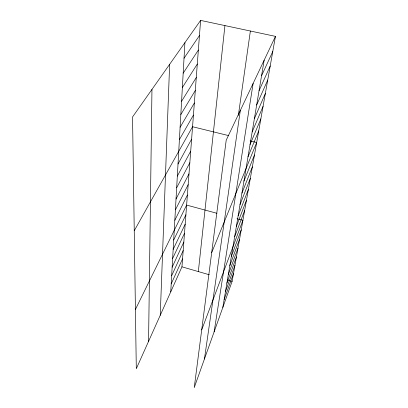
<?xml version="1.0" encoding="UTF-8"?>
<svg xmlns="http://www.w3.org/2000/svg" width="408" height="408" viewBox="0 0 408 408"><rect width="100%" height="100%" fill="white"/><g stroke="black" fill="none" stroke-linecap="round" stroke-linejoin="round"><path stroke-width="0.61" d="M148.563 341.348L151.96 89.423M160.242 315.292L169.636 64.337M170.748 291.848L184.916 42.656M200.598 20.4L132.549 116.963L136.303 368.705L181.958 266.827L200.598 20.4L275.451 36.368L232.111 281.382L194.244 387.6L226.21 140.189L275.451 36.368M198.339 271.58L224.93 25.592M238.354 115.388L250.374 31.018M204.434 359.02L240.317 110.451M214.124 331.842L253.123 83.451M222.829 307.418L264.155 60.185M224.135 299.594L233.509 273.477M225.486 291.516L234.952 265.322M226.884 283.167L236.441 256.902M228.327 274.533L237.976 248.207M229.821 265.593L239.567 239.226M231.367 256.341L241.21 229.934M201.7 329.873L242.908 220.325L237.023 218.734M234.631 236.813L244.667 210.38M236.354 226.501L246.493 200.078M238.144 215.796L248.38 189.404M240.001 204.673L250.339 178.337M241.934 193.111L252.368 166.846M243.948 181.081L254.48 154.918M211.675 252.679L256.673 142.525L250.104 140.903M248.003 156.805L258.723 130.922M250.043 144.6L260.85 118.901M252.164 131.922L263.058 106.427M254.368 118.728L265.348 93.478M256.663 104.994L267.725 80.034M171.197 283.902L182.565 258.82M259.055 90.683L270.198 66.05M171.666 275.701L183.187 250.563M172.145 267.225L183.835 242.046M261.554 75.761L272.774 51.51M172.645 258.468L184.498 233.249M173.16 249.41L185.186 224.165M173.691 240.037L185.895 214.781M135.42 309.478L186.629 205.081L216.929 213.287M174.818 220.274L187.389 195.044M175.409 209.845L188.175 184.656M176.026 199.028L188.986 173.895M176.664 187.797L189.832 162.746M177.327 176.134L190.704 151.184M178.016 164.006L191.612 139.184M134.247 230.744L192.556 126.725L228.556 135.594M179.408 139.561L193.438 115.071M180.101 127.291L194.351 103.005M180.826 114.546L195.299 90.494M181.58 101.301L196.279 77.52M182.366 87.521L197.299 64.051M183.182 73.18L198.354 50.062M184.028 58.237L199.456 35.527M181.958 266.827L209.284 274.757M227.322 279.995L232.111 281.382"/></g></svg>
